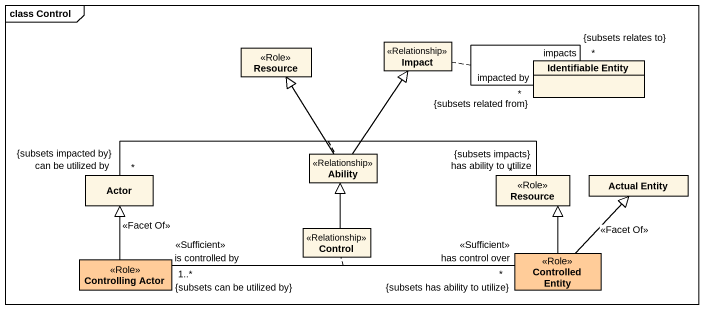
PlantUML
@startuml
mainframe class Control
hide circle
hide empty members
class Impact <<Relationship>>
class Resource <<Role>>
class "Identifiable Entity" as Identifiable_Entity
class Ability <<Relationship>>
class "Actor" as Actor_
class "Resource" as Resource_2 <<Role>>
class "Actual Entity" as Actual_Entity
class "Control" as Control_ <<Relationship>>
class "Controlling Actor" as Controlling_Actor <<Role>> #FFCC99
class "Controlled Entity" as Controlled_Entity <<Role>> #FFCC99
Identifiable_Entity "impacted by\n*\n{subsets related from}" -- "impacts\n*\n{subsets relates to}" Identifiable_Entity
(Identifiable_Entity, Identifiable_Entity) .. Impact
Ability -up-|> Impact
Ability -up-|> Resource
Resource_2 "has ability to utilize\n*\n{subsets impacts}" -left- "can be utilized by\n*\n{subsets impacted by}" Actor_
(Resource_2, Actor_) .. Ability
Control_ -up-|> Ability
Controlling_Actor -up-|> Actor_ : <<Facet Of>>
Controlling_Actor "is controlled by\n1..*\n{subsets can be utilized by}\n<<Sufficient>>" -right- "has control over\n*\n{subsets has ability to utilize}\n<<Sufficient>>" Controlled_Entity
(Controlling_Actor, Controlled_Entity) .. Control_
Controlled_Entity -up-|> Resource_2
Controlled_Entity -up-|> Actual_Entity : <<Facet Of>>
@enduml
